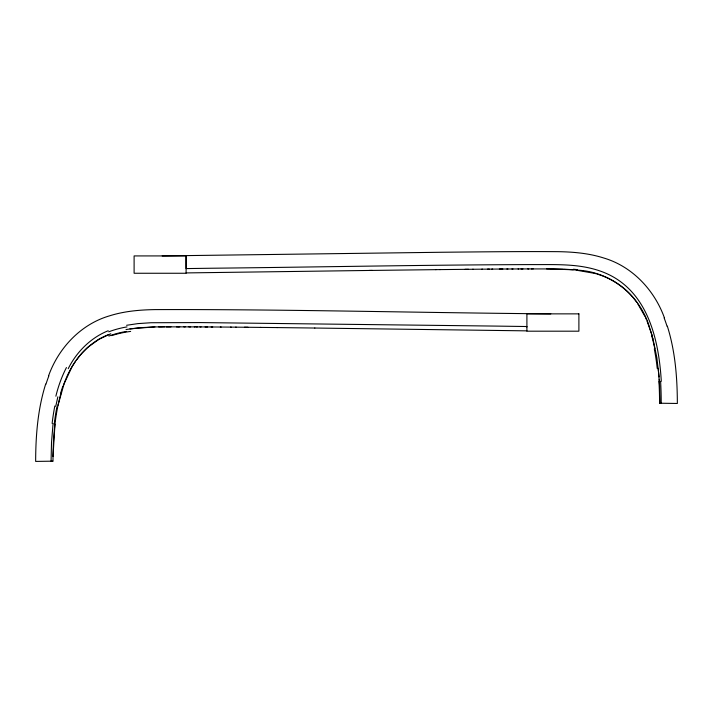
<?xml version="1.0" encoding="UTF-8"?>
<svg xmlns="http://www.w3.org/2000/svg" width="713" height="713" viewBox="0 0 713 713"><rect width="100%" height="100%" fill="white"/><g stroke="black" fill="none" stroke-linecap="round" stroke-linejoin="round"><path stroke-width="1.07" d="M186.093 255.922L186.093 273.257L134.106 273.257L134.106 255.922L186.093 255.922L186.093 268.587L210.558 268.248C317.686 267.108 424.805 264.871 531.943 264.594C545.249 264.675 558.582 264.265 571.862 265.37C586.166 266.546 600.578 269.746 613.162 276.876C649.4 297.437 659.008 342.766 661.299 381.25M526.907 326.982L526.907 326.527L496.391 326.099L200.558 322.579L151.04 322.731L137.867 323.613L126.575 325.288M51.069 461.168L51.523 442.327L53.074 423.584M52.976 461.168C53.047 438.237 54.741 415.064 61.077 392.934M53.003 456.507L54.981 424.092M55.748 406.285L57.86 396.838M58.011 405.269L64.036 383.906L72.075 366.678M45.668 384.075C37.798 409.021 35.712 435.376 35.65 461.409L52.807 461.168M63.118 386.482C70.293 364.138 85.827 343.408 108.216 334.745M48.591 375.769C58.546 348.024 80.756 324.263 109.437 315.877C124.133 311.198 139.641 309.852 154.988 309.602C286.938 309.201 418.87 312.784 550.801 313.863M68.207 368.692C76.603 351.919 90.667 337.775 108.207 330.734M72.405 366.117L75.525 361.25M76.229 360.243L81.086 354.076M81.46 353.648L87.494 347.596M87.904 347.24L98.982 339.281L110.782 333.737M126.014 329.54L138.705 327.766L154.926 326.937M129.962 328.853L153.999 326.955M154.89 326.937L163.535 326.857M162.199 255.922L441.641 252.259C480.428 251.885 519.224 251.395 558.012 251.662C573.359 251.912 588.867 253.258 603.563 257.946C632.244 266.323 654.454 290.093 664.409 317.829M186.093 272.919L372.311 270.414M435.714 269.648L440.162 269.603M369.04 270.459L436.026 269.648M464.974 269.336L473.245 269.264M439.823 269.603L468.566 269.309M481.801 269.184L489.341 269.122M472.666 269.264L482.469 269.175M158.678 326.884L162.564 326.866M499.385 269.051L507.923 268.997M491.854 269.104L502.843 269.024M487.567 269.14L492.665 269.095M506.898 269.006L513.004 268.979M518.066 268.953L528.779 268.926M511.907 268.979L518.725 268.953M527.772 268.935L531.693 268.926M520.989 268.944L522.941 268.944M163.402 326.857L164.507 326.857M546.666 268.917L548.645 268.926M532.664 268.926L546.746 268.926M531.39 268.926L533.19 268.926M164.355 326.857L170.968 326.857M166.254 326.857L178 326.857M547.531 268.917L563.377 269.14M176.476 326.857L179.81 326.857M178.321 326.857L185.228 326.866M183.847 326.866L194.934 326.893M549.465 268.926L574.286 269.835L594.508 273.337M188.847 326.875L190.656 326.875M194.275 326.893L197.465 326.902M196.093 326.893L201.093 326.919M199.996 326.911L212.697 326.982M205.077 326.937L207.617 326.946M211.11 326.973L221.146 327.035M220.335 327.035L231.199 327.115M230.531 327.115L236.235 327.16M235.629 327.16L248.026 327.276M244.434 327.24L260.851 327.41M260.423 327.401L277.286 327.588M276.974 327.579L314.87 328.033M314.763 328.033L526.907 330.859M660.193 403.228L677.35 403.469C677.288 377.444 675.202 351.09 667.332 326.144M564.215 269.175L573.314 269.746M577.156 270.129C610.961 271.582 640.818 295.913 649.819 328.39M595.498 273.614L596.469 273.89M597.467 274.193C613.233 278.836 627.387 288.783 636.771 302.312M637.511 303.364L645.122 316.741M645.746 318.105L646.361 319.477M646.958 320.868L651.673 334.165M650.104 329.21L652.306 336.349M652.912 338.577L656.851 357.57L659.07 376.945M658.268 368.345L659.632 386.161L660.024 403.228M659.24 379.316L659.382 381.517M45.953 384.209A136.406 115.684 87.8 0 1 48.858 375.911M111.7 335.618A107.003 92.984 27.3 0 1 130.648 331.42M60.765 392.81A127.645 108.688 88.4 0 1 62.815 386.339M108.884 336.064A101.906 90.417 30.1 0 1 126.558 331.429M54.268 423.977A186.093 156.602 89.6 0 1 56.924 406.927M108.733 331.812A103.857 93.893 33 0 1 127.012 326.902M55.872 396.205A123.616 110.399 84.8 0 1 66.434 367.534M52.138 423.433A193.526 164.462 89.5 0 1 54.821 406.027M664.142 317.98A136.406 115.684 -87.8 0 1 667.047 326.278M658.946 381.562A293.212 242.01 90 0 1 659.561 403.228M651.611 334.192A135.105 114.027 -89 0 1 652.85 338.604M573.439 269.238A149.302 124.641 -22 0 1 577.298 269.63M660.603 381.312A301.688 249.817 90 0 1 661.209 403.228M654.302 348.915A187.858 156.334 -89.9 0 1 657.234 368.496M651.896 336.509A151.334 127.743 -89.5 0 1 654.81 348.773M578.894 313.863L526.907 313.863L526.907 331.189L578.894 331.189L578.894 313.863"/></g></svg>
